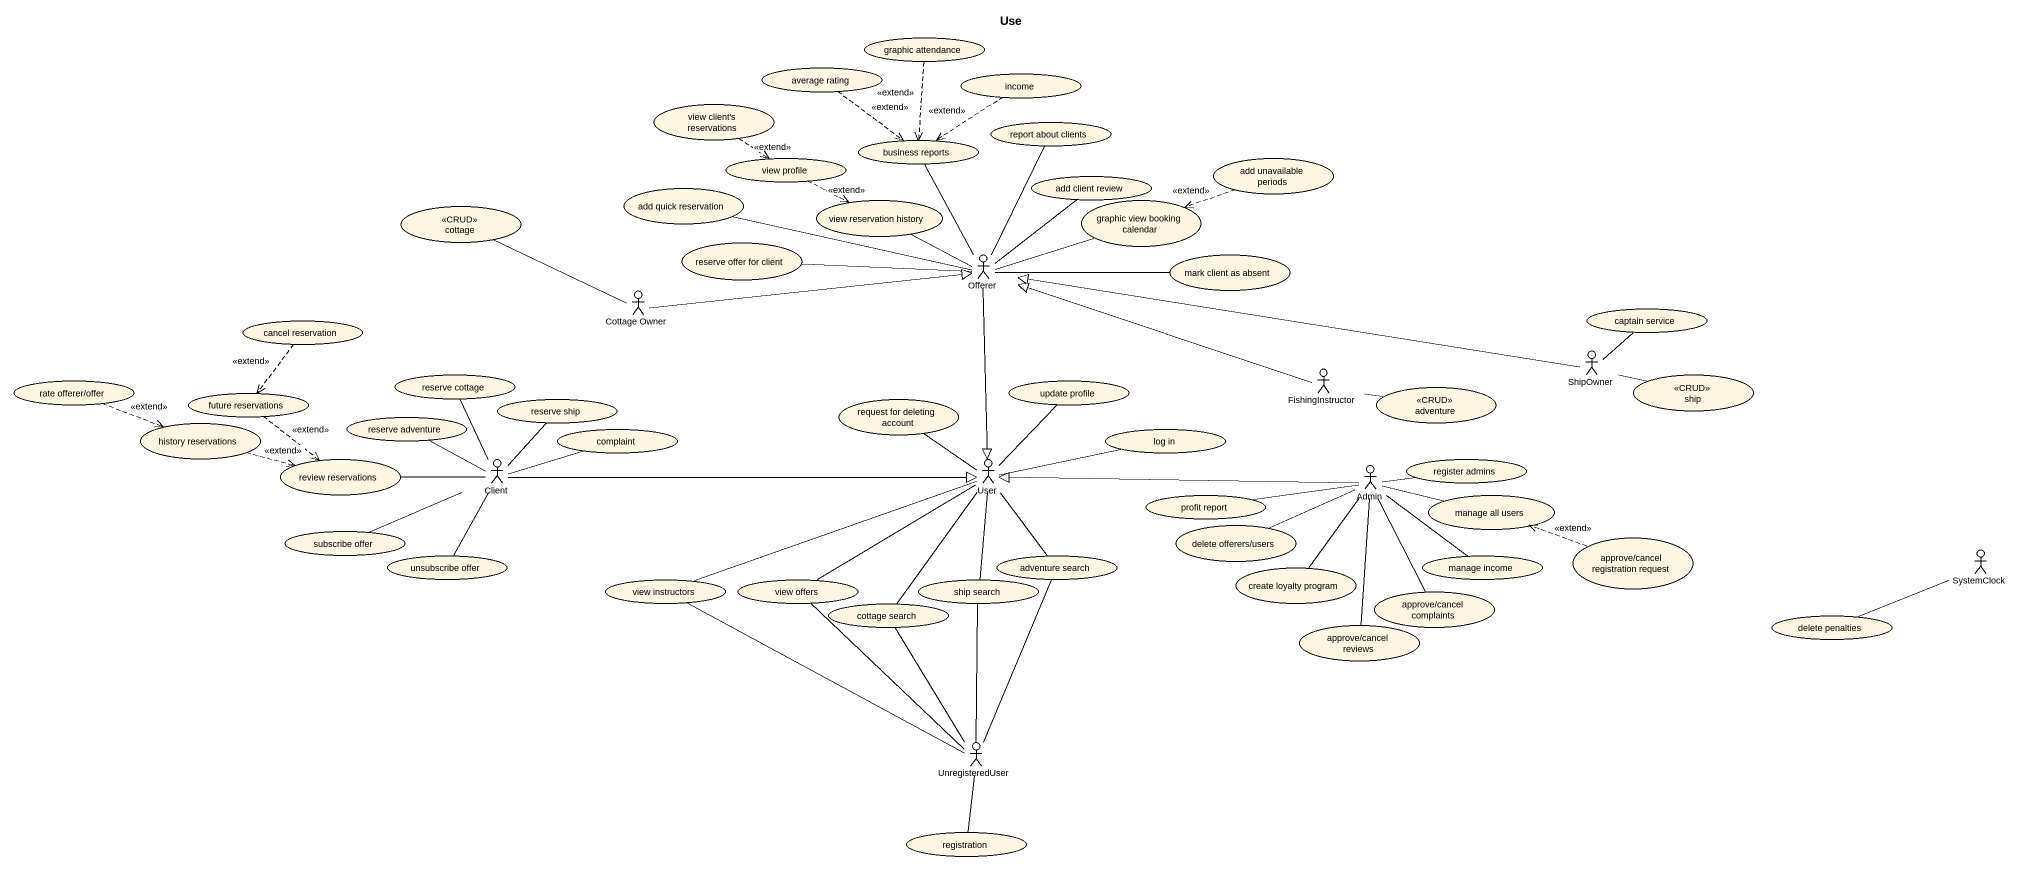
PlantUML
@startuml
title Use
usecase "average rating" as average_rating
usecase "graphic attendance" as graphic_attendance
usecase "view client's reservations" as view_client_s_reservations
usecase income
usecase "business reports" as business_reports
usecase "report about clients" as report_about_clients
usecase "view profile" as view_profile
usecase "add client review" as add_client_review
usecase "add unavailable periods" as add_unavailable_periods
usecase cottage <<CRUD>>
usecase "add quick reservation" as add_quick_reservation
usecase "view reservation history" as view_reservation_history
usecase "graphic view booking calendar" as graphic_view_booking
usecase "reserve offer for client" as reserve_offer_for_client
actor Offerer
usecase "mark client as absent" as mark_client_as_absent
actor "Cottage Owner" as Cottage_Owner
usecase "cancel reservation" as cancel_reservation
usecase "captain service" as captain_service
usecase "reserve cottage" as reserve_cottage
actor FishingInstructor
actor ShipOwner
usecase ship <<CRUD>>
usecase "rate offerer/offer" as rate_offerer_offer
usecase "future reservations" as future_reservations
usecase "reserve adventure" as reserve_adventure
usecase "reserve ship" as reserve_ship
usecase "request for deleting account" as request_for_deleting_account
usecase "update profile" as update_profile
usecase adventure <<CRUD>>
usecase "history reservations" as history_reservations
usecase complaint
usecase "log in" as log_in
usecase "review reservations" as review_reservations
actor Client
actor User
usecase "profit report" as profit_report
actor Admin
usecase "register admins" as register_admins
usecase "manage all users" as manage_all_users
usecase "subscribe offer" as subscribe_offer
usecase "delete offerers/users" as delete_offerers_users
usecase "unsubscribe offer" as unsubscribe_offer
usecase "adventure search" as adventure_search
usecase "create loyalty program" as create_loyalty_program
usecase "manage income" as manage_income
usecase "approve/cancel registration request" as approve_cancel_registration
actor SystemClock
usecase "view instructors" as view_instructors
usecase "view offers" as view_offers
usecase "cottage search" as cottage_search
usecase "ship search" as ship_search
usecase "approve/cancel complaints" as approve_cancel_complaints
usecase "approve/cancel reviews" as approve_cancel_reviews
usecase "delete penalties" as delete_penalties
actor UnregisteredUser
usecase registration
average_rating ..> business_reports : <<extend>>
graphic_attendance ..> business_reports : <<extend>>
view_client_s_reservations ..> view_profile : <<extend>>
income ..> business_reports : <<extend>>
view_profile .right.> view_reservation_history : <<extend>>
add_unavailable_periods .left.> graphic_view_booking : <<extend>>
cottage -right- Cottage_Owner
Offerer -up- business_reports
Offerer -up- report_about_clients
Offerer -up- add_client_review
Offerer -left- add_quick_reservation
Offerer -left- view_reservation_history
Offerer -right- graphic_view_booking
Offerer -left- reserve_offer_for_client
Offerer --|> User
mark_client_as_absent -left- Offerer
Cottage_Owner -right-|> Offerer
cancel_reservation ..> future_reservations : <<extend>>
FishingInstructor -left-|> Offerer
FishingInstructor -right- adventure
ShipOwner -left-|> Offerer
ShipOwner -up- captain_service
ShipOwner -right- ship
rate_offerer_offer .right.> history_reservations : <<extend>>
future_reservations ..> review_reservations : <<extend>>
request_for_deleting_account -- User
history_reservations .right.> review_reservations : <<extend>>
Client -up- reserve_cottage
Client -left- reserve_adventure
Client -up- reserve_ship
Client -right- complaint
Client -left- review_reservations
Client -right-|> User
Client -left- subscribe_offer
Client -- unsubscribe_offer
User -up- update_profile
User -right- log_in
User -- adventure_search
User -left- view_instructors
User -- view_offers
User -- cottage_search
User -- ship_search
Admin -left-|> User
Admin -left- profit_report
Admin -right- register_admins
Admin -right- manage_all_users
Admin -left- delete_offerers_users
Admin -- create_loyalty_program
Admin -- manage_income
Admin -- approve_cancel_complaints
Admin -- approve_cancel_reviews
approve_cancel_registration .left.> manage_all_users : <<extend>>
SystemClock -left- delete_penalties
UnregisteredUser -up- adventure_search
UnregisteredUser -left- view_instructors
UnregisteredUser -up- view_offers
UnregisteredUser -up- cottage_search
UnregisteredUser -up- ship_search
UnregisteredUser -- registration
@enduml
